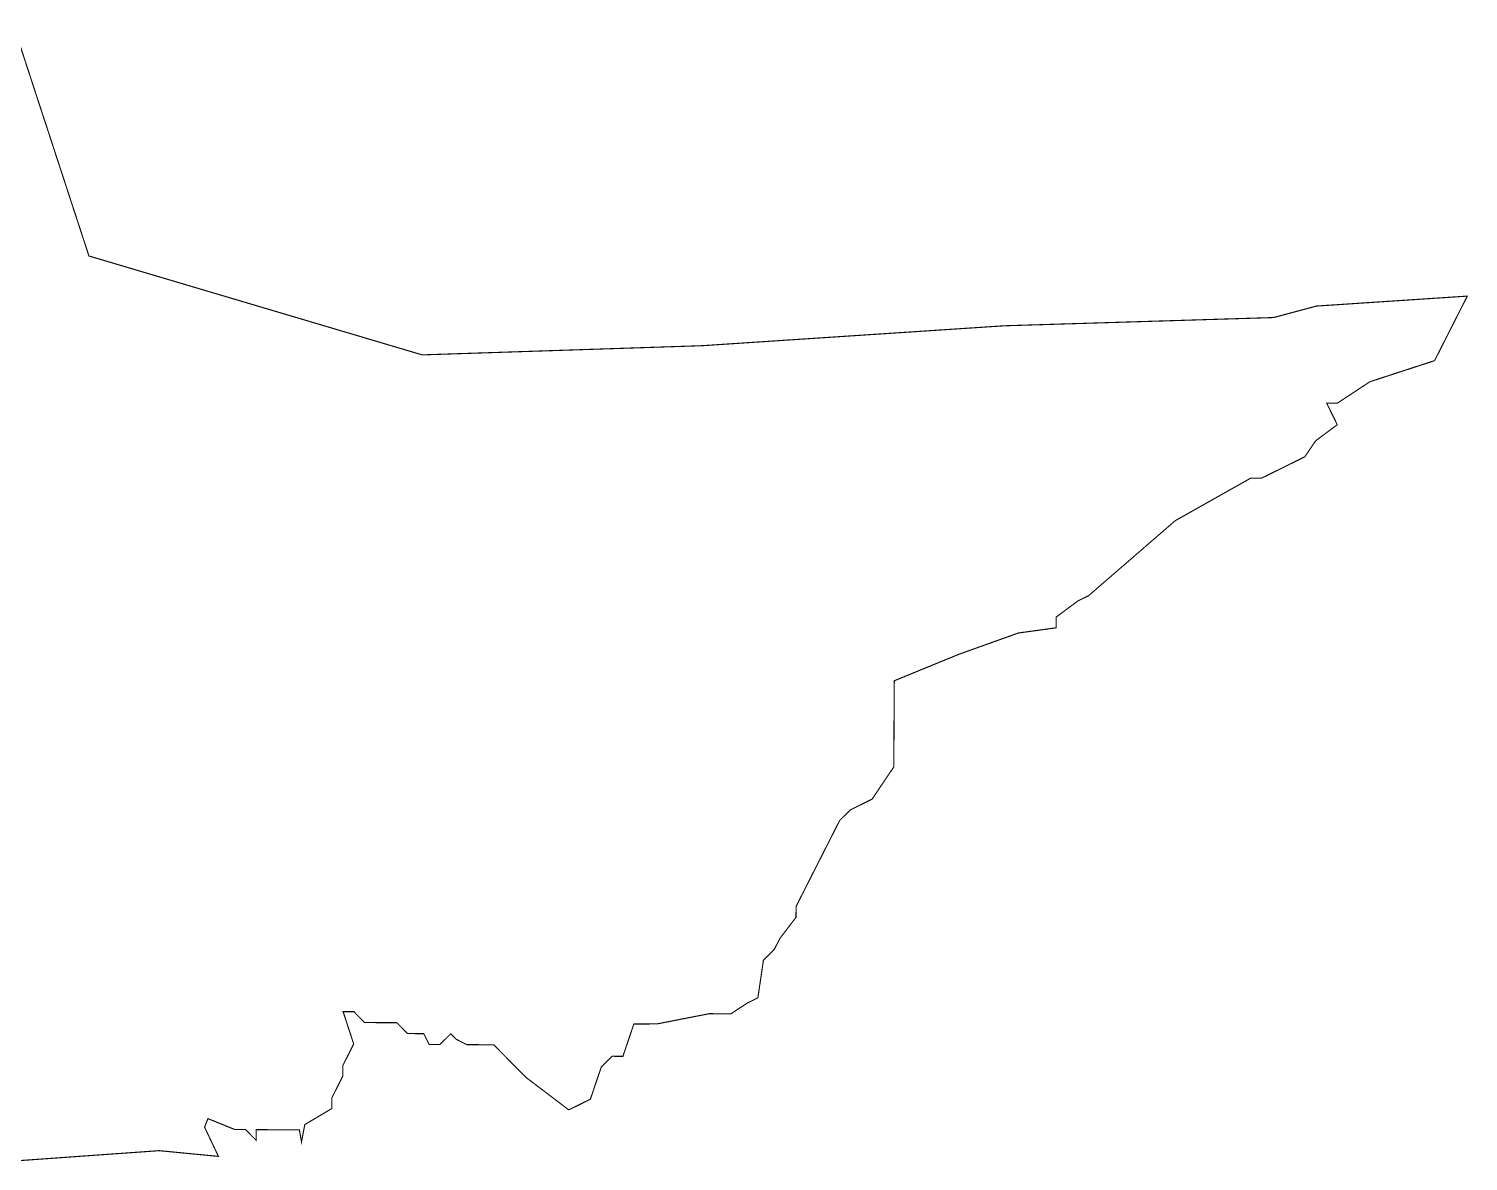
# Model space of a CAD drawing. Header units: metres. Extents: x 315466 to 321195, y 1878268 to 1883033.
# Drawn here: x 318610 to 321195, y 1878372 to 1880405 of the extents above; entities that cross this region are included whole.
import ezdxf

# ---------------------------------------------------------------- set-up
doc = ezdxf.new("R2010")
doc.units = ezdxf.units.M

msp = doc.modelspace()

# ---------------------------------------------------------------- linework, layer by layer
at = {"color": 6, "const_width": 2, "flags": 128}
msp.add_lwpolyline([(318585.4, 1880403.6), (318718.5, 1879996.9), (319316.8, 1879819.4), (319819.6, 1879835.9), (320361.3, 1879871.6), (320845.2, 1879886.4), (320922.1, 1879907), (321193, 1879924.9), (321134.3, 1879809.1), (321018.1, 1879771.2), (320959.8, 1879732.8), (320940.5, 1879732.9), (320959.6, 1879694.1), (320920.8, 1879665.3), (320901.3, 1879636.5), (320823.7, 1879598.2), (320804.2, 1879598.2), (320668.6, 1879521.8), (320513.2, 1879387.3), (320493.8, 1879377.7), (320455, 1879349), (320454.9, 1879329.6), (320387.1, 1879320.3), (320280.5, 1879282.2), (320164.3, 1879234.6), (320163.4, 1879079.9), (320124.4, 1879022.1), (320085.7, 1879003), (320066.2, 1878983.8), (319988, 1878829.6), (319987.9, 1878810.2), (319958.6, 1878771.7), (319948.9, 1878752.4), (319929.4, 1878733.2), (319919.4, 1878665.6), (319900, 1878656), (319870.9, 1878636.8), (319832.2, 1878637.1), (319738.5, 1878618.8), (319696.7, 1878618.5), (319677.1, 1878560.6), (319657.8, 1878560.7), (319638.3, 1878541.5), (319618.7, 1878483.6), (319579.9, 1878464.5), (319502.9, 1878522.9), (319445.2, 1878581.3), (319396.8, 1878581.5), (319377.6, 1878591.3), (319368, 1878601), (319348.5, 1878581.8), (319329.2, 1878581.9), (319319.6, 1878601.3), (319290.6, 1878601.4), (319271.4, 1878620.9), (319213.4, 1878621.2), (319194.2, 1878640.7), (319174.8, 1878640.8), (319193.8, 1878582.7), (319174.3, 1878544.1), (319174.1, 1878524.8), (319154.6, 1878486.2), (319154.5, 1878466.9), (319106, 1878438.1), (319100.1, 1878406.9), (319096.3, 1878428.5), (319018.9, 1878429), (319018.8, 1878409.7), (318999.6, 1878429.1), (318980.3, 1878429.2), (318932.1, 1878448.8), (318926.1, 1878433.4), (318951, 1878381), (318844.7, 1878391.3), (318593.2, 1878373.4)], dxfattribs=at)

doc.saveas('drawing.dxf')
